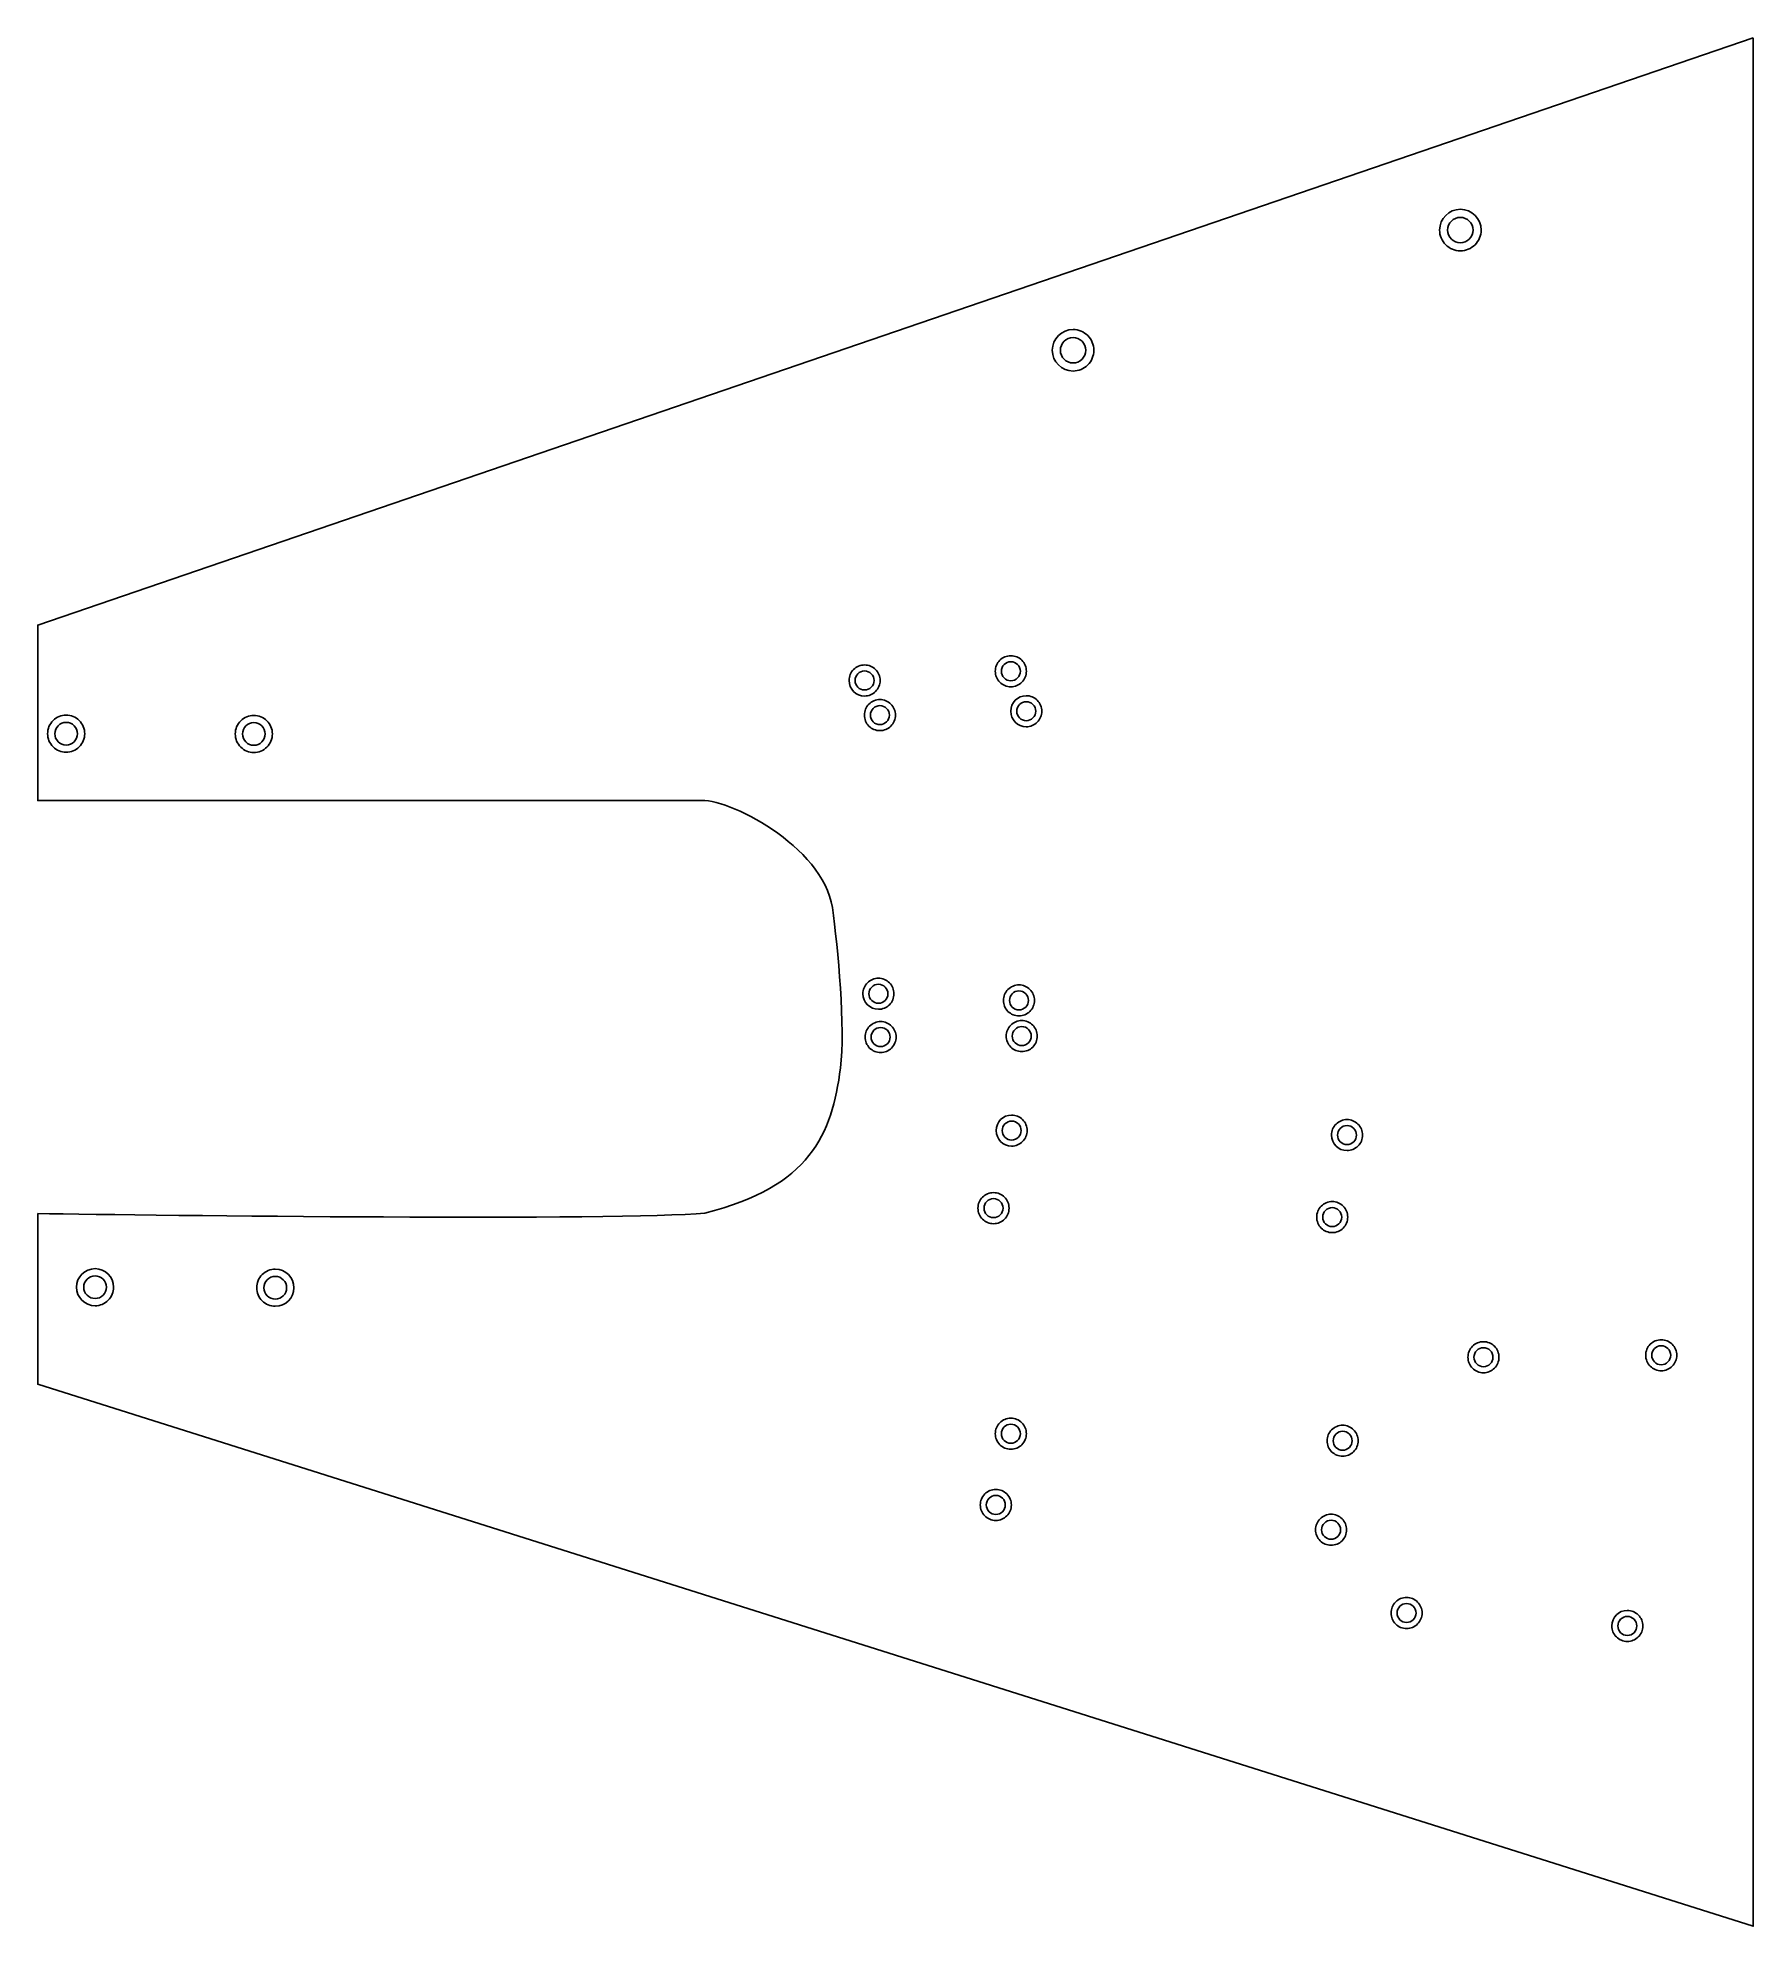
# Model space of a CAD drawing. Extents: x -319 to 319, y -351 to 351.
import ezdxf

# ---------------------------------------------------------------- set-up
doc = ezdxf.new("R2010")
doc.units = 0
doc.layers.add('Camada_1', color=7, linetype='CONTINUOUS')

msp = doc.modelspace()

# ---------------------------------------------------------------- linework, layer by layer
at = {"layer": 'Camada_1', "color": 7}
for points in [[(319.117129, 351.2129), (-319.117349, 132.742382), (-319.117349, 67.474577), (-73.076141, 67.474577)], [(-319.117349, -86.160092), (-319.117349, -149.640094), (319.117129, -351.21313), (319.117129, 351.2129)]]:
    msp.add_lwpolyline(points, dxfattribs=at)
for points in [[(214.872685, 279.693689)], [(217.877755, 279.693689)], [(70.792158, 234.968857)], [(73.797231, 234.968857)], [(46.443462, 115.582663)], [(48.690931, 115.582663)], [(-7.973321, 112.153944)], [(-5.725858, 112.153944)], [(-2.266013, 99.265815)], [(-0.018543, 99.265815)], [(52.185085, 100.715956)], [(54.432549, 100.715956)], [(-304.336828, 92.359847)], [(-301.650747, 92.359847)], [(-234.514548, 92.257313)], [(-231.828467, 92.257313)], [(-2.821743, -4.376289)], [(-0.574273, -4.376289)], [(49.46806, -6.836984)], [(51.715529, -6.836984)], [(-2.001512, -20.473344)], [(0.245957, -20.473344)], [(50.493352, -20.114493)], [(52.740821, -20.114493)], [(46.743297, -55.265728)], [(48.990766, -55.265728)], [(171.51401, -56.933206)], [(173.761479, -56.933206)], [(40.000895, -84.120319)], [(42.248364, -84.120319)], [(166.004084, -87.455279)], [(168.251553, -87.455279)], [(-293.571278, -113.518435)], [(-290.885202, -113.518435)], [(-226.517308, -113.723486)], [(-223.831232, -113.723486)], [(222.280726, -139.560806)], [(224.528193, -139.560806)], [(288.411943, -138.843092)], [(290.659411, -138.843092)], [(46.443462, -168.012611)], [(48.690931, -168.012611)], [(169.888409, -170.627097)], [(172.135872, -170.627097)], [(40.855616, -194.51636)], [(43.103085, -194.51636)], [(165.582172, -203.743967)], [(167.829641, -203.743967)], [(193.675126, -234.707736)], [(195.922594, -234.707736)], [(275.800876, -239.526607)], [(278.048344, -239.526607)]]:
    msp.add_lwpolyline(points, close=True, dxfattribs=at)
for points in [[(202.423644, 279.693689), (202.423645, 283.961223), (205.883165, 287.420743), (210.150699, 287.420743)], [(205.428714, 279.693689), (205.428716, 282.301568), (207.54282, 284.415671), (210.150699, 284.415671)], [(210.150699, 287.420743), (214.418234, 287.420743), (217.877754, 283.961223), (217.877755, 279.693689)], [(210.150699, 284.415671), (212.758579, 284.415671), (214.872683, 282.301568), (214.872685, 279.693689)], [(204.686844, 274.229832), (203.23774, 275.678937), (202.423643, 277.644345), (202.423644, 279.693689)], [(210.150699, 271.966629), (208.101356, 271.966629), (206.135948, 272.780727), (204.686844, 274.229832)], [(206.81175, 276.354739), (205.926206, 277.240284), (205.428713, 278.44134), (205.428714, 279.693689)], [(210.150699, 274.971701), (208.89835, 274.971701), (207.697295, 275.469195), (206.81175, 276.354739)], [(213.489648, 276.354739), (212.604104, 275.469195), (211.403048, 274.971701), (210.150699, 274.971701)], [(215.614554, 274.229832), (214.16545, 272.780727), (212.200043, 271.966628), (210.150699, 271.966629)], [(214.872685, 279.693689), (214.872686, 278.44134), (214.375192, 277.240284), (213.489648, 276.354739)], [(217.877755, 279.693689), (217.877756, 277.644345), (217.063658, 275.678937), (215.614554, 274.229832)], [(58.343116, 234.968857), (58.343117, 239.236391), (61.802636, 242.695911), (66.070171, 242.695912)], [(61.348189, 234.968857), (61.348187, 237.576737), (63.462291, 239.690843), (66.070171, 239.690845)], [(66.070171, 242.695912), (68.119514, 242.695913), (70.084922, 241.881816), (71.534027, 240.432712)], [(66.070171, 239.690845), (67.32252, 239.690846), (68.523576, 239.193352), (69.409121, 238.307807)], [(71.534027, 240.432712), (72.983132, 238.983608), (73.797231, 237.0182), (73.797231, 234.968857)], [(66.070171, 227.241803), (61.802636, 227.241803), (58.343117, 230.701323), (58.343116, 234.968857)], [(66.070171, 230.246869), (63.462291, 230.246872), (61.348187, 232.360977), (61.348189, 234.968857)], [(69.409121, 238.307807), (70.294665, 237.422263), (70.792159, 236.221206), (70.792158, 234.968857)], [(70.792158, 234.968857), (70.792159, 233.716508), (70.294665, 232.515452), (69.409121, 231.629907)], [(73.797231, 234.968857), (73.797231, 232.919514), (72.983132, 230.954107), (71.534027, 229.505003)], [(69.409121, 231.629907), (68.523576, 230.744362), (67.32252, 230.246869), (66.070171, 230.246869)], [(71.534027, 229.505003), (70.084922, 228.055899), (68.119514, 227.241802), (66.070171, 227.241803)], [(37.132923, 115.582663), (37.132923, 117.115351), (37.741781, 118.585263), (38.825554, 119.669036)], [(38.825554, 119.669036), (39.909328, 120.75281), (41.37924, 121.361667), (42.911927, 121.361667)], [(42.911927, 121.361667), (44.444614, 121.361667), (45.914527, 120.75281), (46.9983, 119.669036)], [(46.9983, 119.669036), (48.082073, 118.585263), (48.690931, 117.115351), (48.690931, 115.582663)], [(-17.283866, 112.153944), (-17.283866, 113.686631), (-16.675008, 115.156543), (-15.591234, 116.240317)], [(-15.591234, 116.240317), (-14.507461, 117.32409), (-13.037549, 117.932948), (-11.504862, 117.932948)], [(-15.036396, 112.153944), (-15.036396, 114.104357), (-13.455274, 115.685478), (-11.504862, 115.685479)], [(-11.504862, 117.932948), (-9.972175, 117.932948), (-8.502262, 117.32409), (-7.418489, 116.240317)], [(-11.504862, 115.685479), (-10.56824, 115.68548), (-9.669979, 115.313409), (-9.007686, 114.651118)], [(-9.007686, 114.651118), (-8.345394, 113.988827), (-7.973321, 113.090566), (-7.973321, 112.153944)], [(-7.418489, 116.240317), (-6.334715, 115.156543), (-5.725858, 113.686631), (-5.725858, 112.153944)], [(38.825554, 111.496291), (37.741781, 112.580064), (37.132923, 114.049976), (37.132923, 115.582663)], [(39.380393, 115.582663), (39.380391, 116.519286), (39.752462, 117.417547), (40.414753, 118.079839)], [(42.911927, 112.051129), (40.961515, 112.051129), (39.380393, 113.632251), (39.380393, 115.582663)], [(40.414753, 118.079839), (41.077045, 118.742131), (41.975305, 119.114204), (42.911927, 119.114204)], [(42.911927, 119.114204), (43.848549, 119.114204), (44.74681, 118.742131), (45.409101, 118.079839)], [(46.443462, 115.582663), (46.443461, 113.632251), (44.86234, 112.051129), (42.911927, 112.051129)], [(45.409101, 118.079839), (46.071392, 117.417547), (46.443463, 116.519286), (46.443462, 115.582663)], [(48.690931, 115.582663), (48.690931, 114.049976), (48.082073, 112.580064), (46.9983, 111.496291)], [(-11.504862, 106.37494), (-14.696517, 106.37494), (-17.283866, 108.962288), (-17.283866, 112.153944)], [(-11.504862, 108.622409), (-13.455274, 108.62241), (-15.036396, 110.203532), (-15.036396, 112.153944)], [(-9.007686, 109.65677), (-9.669979, 108.994479), (-10.56824, 108.622408), (-11.504862, 108.622409)], [(-7.418489, 108.067571), (-8.502262, 106.983798), (-9.972175, 106.37494), (-11.504862, 106.37494)], [(-7.973321, 112.153944), (-7.973321, 111.217322), (-8.345394, 110.319062), (-9.007686, 109.65677)], [(-5.725858, 112.153944), (-5.725858, 110.621257), (-6.334715, 109.151345), (-7.418489, 108.067571)], [(42.911927, 109.80366), (41.37924, 109.80366), (39.909328, 110.412517), (38.825554, 111.496291)], [(42.874541, 100.715956), (42.874541, 103.907612), (45.461889, 106.49496), (48.653545, 106.49496)], [(46.9983, 111.496291), (45.914527, 110.412517), (44.444614, 109.80366), (42.911927, 109.80366)], [(48.653545, 106.49496), (50.186232, 106.49496), (51.656144, 105.886102), (52.739917, 104.802329)], [(-313.441434, 97.243709), (-312.146153, 98.53899), (-310.389375, 99.266671), (-308.557571, 99.266671)], [(-308.557571, 99.266671), (-306.725767, 99.266671), (-304.96899, 98.53899), (-303.673709, 97.243709)], [(-243.619154, 97.141175), (-242.323873, 98.436456), (-240.567095, 99.164137), (-238.735291, 99.164137)], [(-238.735291, 99.164137), (-236.903487, 99.164137), (-235.146709, 98.436456), (-233.851429, 97.141175)], [(-11.576551, 99.265815), (-11.576551, 100.798502), (-10.967693, 102.268414), (-9.88392, 103.352188)], [(-9.88392, 95.179442), (-10.967693, 96.263216), (-11.576551, 97.733128), (-11.576551, 99.265815)], [(-9.88392, 103.352188), (-8.800147, 104.435961), (-7.330234, 105.044819), (-5.797547, 105.044819)], [(-9.329088, 99.265815), (-9.329089, 100.202438), (-8.957017, 101.1007), (-8.294725, 101.762993)], [(-8.294723, 96.768641), (-8.957015, 97.430933), (-9.329087, 98.329193), (-9.329088, 99.265815)], [(-8.294725, 101.762993), (-7.632432, 102.425285), (-6.73417, 102.797357), (-5.797547, 102.797356)], [(-5.797547, 105.044819), (-4.26486, 105.044819), (-2.794948, 104.435961), (-1.711174, 103.352188)], [(-5.797547, 102.797356), (-4.860925, 102.797355), (-3.962665, 102.425283), (-3.300373, 101.762991)], [(-2.266013, 99.265815), (-2.266013, 97.315403), (-3.847135, 95.734281), (-5.797547, 95.73428)], [(-3.300373, 101.762991), (-2.638082, 101.100698), (-2.266011, 100.202437), (-2.266013, 99.265815)], [(-1.711174, 103.352188), (-0.627401, 102.268414), (-0.018543, 100.798502), (-0.018543, 99.265815)], [(-0.018543, 99.265815), (-0.018543, 97.733128), (-0.627401, 96.263216), (-1.711174, 95.179442)], [(48.653545, 94.936952), (45.461889, 94.936952), (42.874541, 97.5243), (42.874541, 100.715956)], [(45.12201, 100.715956), (45.122009, 101.652578), (45.49408, 102.550839), (46.156371, 103.213131)], [(48.653545, 97.184421), (46.703132, 97.184422), (45.122011, 98.765543), (45.12201, 100.715956)], [(46.156371, 103.213131), (46.818662, 103.875424), (47.716923, 104.247496), (48.653545, 104.247496)], [(48.653545, 104.247496), (49.590168, 104.247498), (50.48843, 103.875426), (51.150722, 103.213134)], [(52.185085, 100.715956), (52.185085, 99.779334), (51.813013, 98.881073), (51.15072, 98.218782)], [(51.150722, 103.213134), (51.813015, 102.550841), (52.185086, 101.652579), (52.185085, 100.715956)], [(52.739917, 104.802329), (53.823691, 103.718555), (54.432549, 102.248643), (54.432549, 100.715956)], [(54.432549, 100.715956), (54.432549, 99.183269), (53.823691, 97.713357), (52.739917, 96.629583)], [(-315.464395, 92.359847), (-315.464396, 94.191651), (-314.736714, 95.948428), (-313.441434, 97.243709)], [(-313.441434, 87.475984), (-314.736714, 88.771265), (-315.464396, 90.528043), (-315.464395, 92.359847)], [(-312.778314, 92.359847), (-312.778314, 94.690899), (-310.888623, 96.580589), (-308.557571, 96.58059)], [(-311.542087, 89.37533), (-312.33363, 90.166873), (-312.778314, 91.240436), (-312.778314, 92.359847)], [(-308.557571, 96.58059), (-306.226519, 96.580589), (-304.336829, 94.690899), (-304.336828, 92.359847)], [(-304.336828, 92.359847), (-304.336828, 91.240436), (-304.781512, 90.166873), (-305.573055, 89.37533)], [(-303.673709, 97.243709), (-302.378428, 95.948428), (-301.650747, 94.191651), (-301.650747, 92.359847)], [(-301.650747, 92.359847), (-301.650747, 90.528043), (-302.378428, 88.771265), (-303.673709, 87.475984)], [(-245.642115, 92.257313), (-245.642116, 94.089117), (-244.914434, 95.845895), (-243.619154, 97.141175)], [(-243.619153, 87.373451), (-244.914434, 88.668732), (-245.642115, 90.425509), (-245.642115, 92.257313)], [(-242.956034, 92.257313), (-242.956034, 94.588365), (-241.066343, 96.478055), (-238.735291, 96.478056)], [(-238.735291, 88.036569), (-241.066343, 88.036569), (-242.956034, 89.926261), (-242.956034, 92.257313)], [(-238.735291, 96.478056), (-236.404239, 96.478055), (-234.514549, 94.588365), (-234.514548, 92.257313)], [(-234.514548, 92.257313), (-234.514548, 89.926261), (-236.404239, 88.036569), (-238.735291, 88.036569)], [(-233.851429, 97.141175), (-232.556148, 95.845895), (-231.828467, 94.089117), (-231.828467, 92.257313)], [(-231.828467, 92.257313), (-231.828467, 90.425509), (-232.556148, 88.668732), (-233.851429, 87.373451)], [(-5.797547, 93.486811), (-7.330234, 93.486811), (-8.800147, 94.095669), (-9.88392, 95.179442)], [(-5.797547, 95.73428), (-6.734169, 95.734279), (-7.63243, 96.10635), (-8.294723, 96.768641)], [(-1.711174, 95.179442), (-2.794948, 94.095669), (-4.26486, 93.486811), (-5.797547, 93.486811)], [(51.15072, 98.218782), (50.488428, 97.556491), (49.590167, 97.18442), (48.653545, 97.184421)], [(52.739917, 96.629583), (51.656144, 95.54581), (50.186232, 94.936952), (48.653545, 94.936952)], [(-308.557571, 85.453023), (-310.389375, 85.453022), (-312.146153, 86.180704), (-313.441434, 87.475984)], [(-308.557571, 88.139102), (-309.676982, 88.139102), (-310.750545, 88.583787), (-311.542087, 89.37533)], [(-305.573055, 89.37533), (-306.364598, 88.583787), (-307.43816, 88.139102), (-308.557571, 88.139102)], [(-303.673709, 87.475984), (-304.96899, 86.180704), (-306.725767, 85.453022), (-308.557571, 85.453023)], [(-238.735291, 85.350489), (-240.567095, 85.350489), (-242.323873, 86.07817), (-243.619153, 87.373451)], [(-233.851429, 87.373451), (-235.14671, 86.07817), (-236.903488, 85.350489), (-238.735291, 85.350489)], [(-73.076141, 67.474577), (-62.970002, 68.905386), (-26.966846, 50.582358), (-23.4869, 27.745201)], [(-23.4869, 27.745201), (-21.371969, 12.71257), (-18.665267, -17.3903), (-20.452302, -31.963821)], [(-10.43965, -0.289917), (-9.355877, 0.793857), (-7.885964, 1.402714), (-6.353277, 1.402714)], [(-6.353277, 1.402714), (-4.82059, 1.402714), (-3.350678, 0.793857), (-2.266904, -0.289917)], [(-12.132281, -4.376289), (-12.132281, -2.843602), (-11.523423, -1.37369), (-10.43965, -0.289917)], [(-6.353277, -10.155293), (-9.544933, -10.155293), (-12.132281, -7.567945), (-12.132281, -4.376289)], [(-9.884818, -4.376289), (-9.884818, -3.439667), (-9.512746, -2.541406), (-8.850453, -1.879115)], [(-8.850453, -6.873464), (-9.512746, -6.211172), (-9.884818, -5.312912), (-9.884818, -4.376289)], [(-8.850453, -1.879115), (-8.188161, -1.216823), (-7.2899, -0.844752), (-6.353277, -0.844754)], [(-6.353277, -7.907825), (-7.2899, -7.907826), (-8.188161, -7.535756), (-8.850453, -6.873464)], [(-6.353277, -0.844754), (-4.402864, -0.844754), (-2.821743, -2.425877), (-2.821743, -4.376289)], [(-2.821743, -4.376289), (-2.821743, -6.326702), (-4.402864, -7.907825), (-6.353277, -7.907825)], [(-2.266904, -0.289917), (-1.183131, -1.37369), (-0.574273, -2.843602), (-0.574273, -4.376289)], [(-0.574273, -4.376289), (-0.574273, -5.908977), (-1.183131, -7.378889), (-2.266904, -8.462662)], [(40.157521, -6.836984), (40.157521, -5.304297), (40.766379, -3.834384), (41.850152, -2.750611)], [(41.850152, -10.923356), (40.766379, -9.839583), (40.157521, -8.369671), (40.157521, -6.836984)], [(41.850152, -2.750611), (42.933926, -1.666837), (44.403838, -1.05798), (45.936525, -1.05798)], [(42.40499, -6.836984), (42.40499, -4.886571), (43.986112, -3.305448), (45.936525, -3.305448)], [(45.936525, -10.368519), (43.986112, -10.368519), (42.40499, -8.787397), (42.40499, -6.836984)], [(45.936525, -1.05798), (47.469212, -1.05798), (48.939124, -1.666837), (50.022898, -2.750611)], [(45.936525, -3.305448), (47.886938, -3.305448), (49.46806, -4.886571), (49.46806, -6.836984)], [(49.46806, -6.836984), (49.46806, -8.787397), (47.886938, -10.368519), (45.936525, -10.368519)], [(50.022898, -2.750611), (51.106671, -3.834384), (51.715529, -5.304297), (51.715529, -6.836984)], [(51.715529, -6.836984), (51.715529, -8.369671), (51.106671, -9.839583), (50.022898, -10.923356)], [(-2.266904, -8.462662), (-3.350678, -9.546436), (-4.82059, -10.155293), (-6.353277, -10.155293)], [(45.936525, -12.615987), (44.403838, -12.615987), (42.933926, -12.00713), (41.850152, -10.923356)], [(50.022898, -10.923356), (48.939124, -12.00713), (47.469212, -12.615987), (45.936525, -12.615987)], [(-11.312051, -20.473344), (-11.312051, -18.940657), (-10.703193, -17.470745), (-9.61942, -16.386971)], [(-9.61942, -24.559717), (-10.703193, -23.475944), (-11.312051, -22.006031), (-11.312051, -20.473344)], [(-9.61942, -16.386971), (-8.535646, -15.303198), (-7.065734, -14.69434), (-5.533047, -14.69434)], [(-9.064582, -20.473344), (-9.064582, -18.522931), (-7.48346, -16.941809), (-5.533047, -16.941808)], [(-5.533047, -24.00488), (-7.48346, -24.004879), (-9.064582, -22.423757), (-9.064582, -20.473344)], [(-5.533047, -14.69434), (-4.00036, -14.69434), (-2.530448, -15.303198), (-1.446674, -16.386971)], [(-5.533047, -16.941808), (-3.582634, -16.941809), (-2.001512, -18.522931), (-2.001512, -20.473344)], [(-2.001512, -20.473344), (-2.001512, -22.423757), (-3.582634, -24.004879), (-5.533047, -24.00488)], [(-1.446674, -16.386971), (-0.362901, -17.470745), (0.245957, -18.940657), (0.245957, -20.473344)], [(0.245957, -20.473344), (0.245957, -22.006031), (-0.3629, -23.475944), (-1.446674, -24.559717)], [(41.182813, -20.114493), (41.182813, -18.581806), (41.791671, -17.111894), (42.875444, -16.02812)], [(42.875444, -24.200866), (41.791671, -23.117093), (41.182813, -21.64718), (41.182813, -20.114493)], [(42.875444, -16.02812), (43.959218, -14.944347), (45.42913, -14.335489), (46.961817, -14.335489)], [(43.430277, -20.114493), (43.430277, -19.177871), (43.802349, -18.27961), (44.464641, -17.617318)], [(44.464641, -22.611667), (43.802349, -21.949376), (43.430277, -21.051115), (43.430277, -20.114493)], [(44.464641, -17.617318), (45.126934, -16.955027), (46.025195, -16.582956), (46.961817, -16.582957)], [(46.961817, -14.335489), (48.494504, -14.335489), (49.964417, -14.944347), (51.04819, -16.02812)], [(46.961817, -16.582957), (48.91223, -16.582958), (50.493352, -18.16408), (50.493352, -20.114493)], [(50.493352, -20.114493), (50.493352, -22.064906), (48.91223, -23.646028), (46.961817, -23.646029)], [(51.04819, -16.02812), (52.131964, -17.111894), (52.740821, -18.581806), (52.740821, -20.114493)], [(52.740821, -20.114493), (52.740821, -21.64718), (52.131964, -23.117093), (51.04819, -24.200866)], [(-5.533047, -26.252348), (-7.065734, -26.252348), (-8.535647, -25.643491), (-9.61942, -24.559717)], [(-1.446674, -24.559717), (-2.530447, -25.643491), (-4.00036, -26.252348), (-5.533047, -26.252348)], [(46.961817, -25.893497), (45.42913, -25.893497), (43.959218, -25.28464), (42.875444, -24.200866)], [(46.961817, -23.646029), (46.025195, -23.64603), (45.126934, -23.273959), (44.464641, -22.611667)], [(51.04819, -24.200866), (49.964417, -25.28464), (48.494504, -25.893497), (46.961817, -25.893497)], [(-20.452302, -31.963821), (-23.777264, -56.892752), (-31.609812, -76.042782), (-70.911518, -85.932302)], [(37.432758, -55.265728), (37.432758, -52.074073), (40.020106, -49.486724), (43.211762, -49.486724)], [(43.211762, -61.044732), (40.020106, -61.044732), (37.432758, -58.457384), (37.432758, -55.265728)], [(39.680222, -55.265728), (39.680222, -54.329106), (40.052294, -53.430846), (40.714587, -52.768554)], [(40.714587, -57.762902), (40.052294, -57.100611), (39.680222, -56.20235), (39.680222, -55.265728)], [(40.714587, -52.768554), (41.376879, -52.106263), (42.27514, -51.734192), (43.211762, -51.734194)], [(43.211762, -49.486724), (44.744449, -49.486724), (46.214361, -50.095582), (47.298135, -51.179355)], [(43.211762, -51.734194), (45.162174, -51.734194), (46.743296, -53.315316), (46.743297, -55.265728)], [(46.743297, -55.265728), (46.743296, -57.216141), (45.162174, -58.797262), (43.211762, -58.797263)], [(47.298135, -51.179355), (48.381908, -52.263129), (48.990766, -53.733041), (48.990766, -55.265728)], [(48.990766, -55.265728), (48.990766, -56.798415), (48.381908, -58.268328), (47.298135, -59.352101)], [(162.203471, -56.933206), (162.203471, -55.400519), (162.812329, -53.930606), (163.896102, -52.846833)], [(163.896102, -52.846833), (164.979876, -51.763059), (166.449788, -51.154202), (167.982475, -51.154202)], [(164.45094, -56.933206), (164.450941, -54.982793), (166.032063, -53.401672), (167.982475, -53.401671)], [(167.982475, -51.154202), (169.515162, -51.154202), (170.985074, -51.763059), (172.068848, -52.846833)], [(167.982475, -53.401671), (169.932887, -53.401672), (171.514009, -54.982793), (171.51401, -56.933206)], [(172.068848, -52.846833), (173.152621, -53.930606), (173.761479, -55.400519), (173.761479, -56.933206)], [(43.211762, -58.797263), (42.27514, -58.797264), (41.376879, -58.425193), (40.714587, -57.762902)], [(47.298135, -59.352101), (46.214361, -60.435875), (44.744449, -61.044732), (43.211762, -61.044732)], [(167.982475, -62.712209), (164.790819, -62.712209), (162.203471, -60.124861), (162.203471, -56.933206)], [(167.982475, -60.46474), (166.032063, -60.46474), (164.450941, -58.883618), (164.45094, -56.933206)], [(171.51401, -56.933206), (171.514009, -58.883618), (169.932887, -60.46474), (167.982475, -60.46474)], [(172.068848, -61.019578), (170.985074, -62.103352), (169.515162, -62.712209), (167.982475, -62.712209)], [(173.761479, -56.933206), (173.761479, -58.465893), (173.152621, -59.935805), (172.068848, -61.019578)], [(30.690357, -84.120319), (30.690357, -82.587632), (31.299214, -81.11772), (32.382988, -80.033946)], [(32.382988, -88.206692), (31.299214, -87.122918), (30.690357, -85.653006), (30.690357, -84.120319)], [(32.382988, -80.033946), (33.466761, -78.950173), (34.936673, -78.341315), (36.46936, -78.341315)], [(32.93782, -84.120319), (32.93782, -83.183697), (33.309892, -82.285436), (33.972185, -81.623145)], [(33.972185, -86.617493), (33.309892, -85.955201), (32.93782, -85.056941), (32.93782, -84.120319)], [(33.972185, -81.623145), (34.634477, -80.960854), (35.532738, -80.588783), (36.46936, -80.588784)], [(36.46936, -78.341315), (38.002047, -78.341315), (39.47196, -78.950173), (40.555733, -80.033946)], [(36.46936, -80.588784), (38.419773, -80.588785), (40.000894, -82.169906), (40.000895, -84.120319)], [(40.000895, -84.120319), (40.000894, -86.070731), (38.419773, -87.651853), (36.46936, -87.651854)], [(40.555733, -80.033946), (41.639507, -81.11772), (42.248364, -82.587632), (42.248364, -84.120319)], [(42.248364, -84.120319), (42.248364, -85.653006), (41.639507, -87.122918), (40.555733, -88.206692)], [(156.693546, -87.455279), (156.693546, -85.922592), (157.302403, -84.45268), (158.386177, -83.368907)], [(158.386177, -83.368907), (159.46995, -82.285133), (160.939862, -81.676276), (162.472549, -81.676276)], [(159.975376, -84.958104), (160.637667, -84.295811), (161.535927, -83.923739), (162.472549, -83.923739)], [(162.472549, -81.676276), (164.005236, -81.676276), (165.475149, -82.285133), (166.558922, -83.368907)], [(162.472549, -83.923739), (163.409172, -83.923739), (164.307432, -84.295811), (164.969723, -84.958104)], [(166.558922, -83.368907), (167.642696, -84.45268), (168.251553, -85.922592), (168.251553, -87.455279)], [(-70.911518, -85.932302), (-101.773117, -88.957293), (-276.338768, -86.748122), (-319.117349, -86.160092)], [(36.46936, -89.899323), (34.936673, -89.899323), (33.466761, -89.290465), (32.382988, -88.206692)], [(36.46936, -87.651854), (35.532738, -87.651855), (34.634477, -87.279784), (33.972185, -86.617493)], [(40.555733, -88.206692), (39.47196, -89.290465), (38.002047, -89.899323), (36.46936, -89.899323)], [(158.386177, -91.541652), (157.302403, -90.457879), (156.693546, -88.987967), (156.693546, -87.455279)], [(158.941015, -87.455279), (158.941013, -86.518657), (159.313084, -85.620396), (159.975376, -84.958104)], [(162.472549, -90.986814), (160.522137, -90.986813), (158.941015, -89.405692), (158.941015, -87.455279)], [(166.004084, -87.455279), (166.004083, -89.405692), (164.422962, -90.986813), (162.472549, -90.986814)], [(164.969723, -84.958104), (165.632014, -85.620396), (166.004085, -86.518657), (166.004084, -87.455279)], [(168.251553, -87.455279), (168.251553, -88.987967), (167.642696, -90.457879), (166.558922, -91.541652)], [(162.472549, -93.234283), (160.939862, -93.234283), (159.46995, -92.625426), (158.386177, -91.541652)], [(166.558922, -91.541652), (165.475149, -92.625426), (164.005236, -93.234283), (162.472549, -93.234283)], [(-304.698845, -113.518435), (-304.698842, -109.703906), (-301.606556, -106.61162), (-297.792027, -106.611617)], [(-302.012769, -113.518435), (-302.012769, -111.187384), (-300.123078, -109.297693), (-297.792027, -109.297693)], [(-297.792027, -106.611617), (-293.977495, -106.611617), (-290.885205, -109.703904), (-290.885202, -113.518435)], [(-297.792027, -109.297693), (-296.672615, -109.297691), (-295.599051, -109.742375), (-294.807507, -110.533918)], [(-294.807507, -110.533918), (-294.015963, -111.325461), (-293.571278, -112.399024), (-293.571278, -113.518435)], [(-237.644875, -113.723486), (-237.644875, -111.891682), (-236.917194, -110.134904), (-235.621913, -108.839623)], [(-235.621913, -108.839623), (-234.326632, -107.544342), (-232.569854, -106.816661), (-230.738051, -106.816662)], [(-234.958794, -113.723486), (-234.958793, -111.392434), (-233.069102, -109.502743), (-230.738051, -109.502743)], [(-230.738051, -106.816662), (-226.923519, -106.816664), (-223.831232, -109.908954), (-223.831232, -113.723486)], [(-230.738051, -109.502743), (-228.406999, -109.502743), (-226.517308, -111.392434), (-226.517308, -113.723486)], [(-297.792027, -120.425259), (-301.606558, -120.425257), (-304.698845, -117.332967), (-304.698845, -113.518435)], [(-300.776544, -116.502955), (-301.568087, -115.711411), (-302.012771, -114.637847), (-302.012769, -113.518435)], [(-297.792027, -117.739184), (-298.911438, -117.739184), (-299.985001, -117.294499), (-300.776544, -116.502955)], [(-294.807505, -116.502957), (-295.599049, -117.294501), (-296.672614, -117.739185), (-297.792027, -117.739184)], [(-292.908164, -118.402298), (-294.203445, -119.697579), (-295.960223, -120.42526), (-297.792027, -120.425259)], [(-293.571278, -113.518435), (-293.571277, -114.637848), (-294.015961, -115.711413), (-294.807505, -116.502957)], [(-290.885202, -113.518435), (-290.885202, -115.350239), (-291.612883, -117.107017), (-292.908164, -118.402298)], [(-235.621913, -118.607348), (-236.917194, -117.312067), (-237.644875, -115.555289), (-237.644875, -113.723486)], [(-230.738051, -120.63031), (-232.569854, -120.63031), (-234.326632, -119.902629), (-235.621913, -118.607348)], [(-230.738051, -117.944228), (-233.069102, -117.944228), (-234.958793, -116.054537), (-234.958794, -113.723486)], [(-223.831232, -113.723486), (-223.831232, -117.538017), (-226.923519, -120.630307), (-230.738051, -120.63031)], [(-226.517308, -113.723486), (-226.517308, -116.054537), (-228.406999, -117.944228), (-230.738051, -117.944228)], [(280.794034, -134.756719), (281.877807, -133.672945), (283.34772, -133.064088), (284.880407, -133.064088)], [(284.880407, -133.064088), (286.413094, -133.064088), (287.883006, -133.672945), (288.966779, -134.756719)], [(212.970185, -139.560806), (212.970185, -138.028118), (213.579043, -136.558206), (214.662816, -135.474433)], [(214.662816, -143.647178), (213.579043, -142.563405), (212.970185, -141.093493), (212.970185, -139.560806)], [(214.662816, -135.474433), (215.74659, -134.390659), (217.216502, -133.781802), (218.749189, -133.781802)], [(215.217653, -139.560806), (215.217652, -138.624183), (215.589723, -137.725922), (216.252015, -137.06363)], [(218.749189, -143.09234), (216.798776, -143.09234), (215.217654, -141.511218), (215.217653, -139.560806)], [(216.252015, -137.06363), (216.914306, -136.401337), (217.812567, -136.029265), (218.749189, -136.029265)], [(218.749189, -133.781802), (220.281876, -133.781802), (221.751788, -134.390659), (222.835562, -135.474433)], [(218.749189, -136.029265), (219.685812, -136.029265), (220.584072, -136.401337), (221.246364, -137.063629)], [(222.280726, -139.560806), (222.280725, -141.511219), (220.699602, -143.09234), (218.749189, -143.09234)], [(221.246364, -137.063629), (221.908656, -137.725922), (222.280727, -138.624183), (222.280726, -139.560806)], [(222.835562, -135.474433), (223.919335, -136.558206), (224.528193, -138.028118), (224.528193, -139.560806)], [(224.528193, -139.560806), (224.528193, -141.093493), (223.919335, -142.563405), (222.835562, -143.647178)], [(279.101403, -138.843092), (279.101403, -137.310405), (279.71026, -135.840492), (280.794034, -134.756719)], [(280.794034, -142.929464), (279.71026, -141.845691), (279.101403, -140.375779), (279.101403, -138.843092)], [(281.348871, -138.843092), (281.348872, -136.892679), (282.929994, -135.311557), (284.880407, -135.311557)], [(284.880407, -142.374626), (282.929994, -142.374626), (281.348872, -140.793505), (281.348871, -138.843092)], [(284.880407, -135.311557), (286.83082, -135.311557), (288.411942, -136.892679), (288.411943, -138.843092)], [(288.411943, -138.843092), (288.411942, -140.793505), (286.83082, -142.374626), (284.880407, -142.374626)], [(288.966779, -134.756719), (290.050553, -135.840492), (290.659411, -137.310405), (290.659411, -138.843092)], [(290.659411, -138.843092), (290.659411, -140.375779), (290.050553, -141.845691), (288.966779, -142.929464)], [(218.749189, -145.339809), (217.216502, -145.339809), (215.74659, -144.730952), (214.662816, -143.647178)], [(222.835562, -143.647178), (221.751788, -144.730952), (220.281876, -145.339809), (218.749189, -145.339809)], [(284.880407, -144.622095), (283.34772, -144.622095), (281.877807, -144.013238), (280.794034, -142.929464)], [(288.966779, -142.929464), (287.883006, -144.013238), (286.413094, -144.622095), (284.880407, -144.622095)], [(37.132923, -168.012611), (37.132923, -166.479924), (37.741781, -165.010012), (38.825554, -163.926238)], [(38.825554, -172.098984), (37.741781, -171.015211), (37.132923, -169.545298), (37.132923, -168.012611)], [(38.825554, -163.926238), (39.909328, -162.842465), (41.37924, -162.233607), (42.911927, -162.233607)], [(39.380393, -168.012611), (39.380393, -166.062199), (40.961515, -164.481077), (42.911927, -164.481077)], [(42.911927, -171.544146), (40.961515, -171.544145), (39.380393, -169.963024), (39.380393, -168.012611)], [(42.911927, -162.233607), (44.444614, -162.233607), (45.914527, -162.842465), (46.9983, -163.926238)], [(42.911927, -164.481077), (44.86234, -164.481077), (46.443461, -166.062199), (46.443462, -168.012611)], [(46.443462, -168.012611), (46.443461, -169.963024), (44.86234, -171.544145), (42.911927, -171.544146)], [(46.9983, -163.926238), (48.082073, -165.010012), (48.690931, -166.479924), (48.690931, -168.012611)], [(48.690931, -168.012611), (48.690931, -169.545298), (48.082073, -171.015211), (46.9983, -172.098984)], [(160.577864, -170.627097), (160.577864, -169.09441), (161.186722, -167.624498), (162.270495, -166.540724)], [(162.270495, -166.540724), (163.354269, -165.456951), (164.824181, -164.848093), (166.356868, -164.848093)], [(162.825334, -170.627097), (162.825332, -169.690475), (163.197403, -168.792214), (163.859694, -168.129921)], [(163.859694, -168.129921), (164.521986, -167.467629), (165.420246, -167.095557), (166.356868, -167.095556)], [(166.356868, -164.848093), (167.889555, -164.848093), (169.359468, -165.456951), (170.443241, -166.540724)], [(166.356868, -167.095556), (167.293491, -167.095555), (168.191753, -167.467627), (168.854046, -168.129919)], [(168.854046, -168.129919), (169.516338, -168.792212), (169.88841, -169.690474), (169.888409, -170.627097)], [(170.443241, -166.540724), (171.527014, -167.624498), (172.135872, -169.09441), (172.135872, -170.627097)], [(42.911927, -173.791615), (41.37924, -173.791615), (39.909328, -173.182757), (38.825554, -172.098984)], [(46.9983, -172.098984), (45.914527, -173.182757), (44.444614, -173.791615), (42.911927, -173.791615)], [(162.270495, -174.71347), (161.186722, -173.629696), (160.577864, -172.159784), (160.577864, -170.627097)], [(166.356868, -176.406101), (164.824181, -176.406101), (163.354269, -175.797243), (162.270495, -174.71347)], [(166.356868, -174.158632), (164.406456, -174.158631), (162.825334, -172.577509), (162.825334, -170.627097)], [(168.854044, -173.124271), (168.191751, -173.786562), (167.29349, -174.158633), (166.356868, -174.158632)], [(170.443241, -174.71347), (169.359468, -175.797243), (167.889555, -176.406101), (166.356868, -176.406101)], [(169.888409, -170.627097), (169.888408, -171.563719), (169.516336, -172.461979), (168.854044, -173.124271)], [(172.135872, -170.627097), (172.135872, -172.159784), (171.527014, -173.629696), (170.443241, -174.71347)], [(33.237708, -190.429988), (34.321482, -189.346214), (35.791394, -188.737357), (37.324081, -188.737357)], [(37.324081, -188.737357), (38.856768, -188.737357), (40.326681, -189.346214), (41.410454, -190.429988)], [(31.545077, -194.51636), (31.545077, -192.983673), (32.153935, -191.513761), (33.237708, -190.429988)], [(33.237708, -198.602733), (32.153935, -197.51896), (31.545077, -196.049048), (31.545077, -194.51636)], [(33.792541, -194.51636), (33.792541, -193.579738), (34.164613, -192.681478), (34.826906, -192.019187)], [(34.826906, -197.013534), (34.164613, -196.351243), (33.792541, -195.452983), (33.792541, -194.51636)], [(34.826906, -192.019187), (35.489198, -191.356895), (36.387459, -190.984825), (37.324081, -190.984826)], [(37.324081, -190.984826), (39.274494, -190.984827), (40.855615, -192.565948), (40.855616, -194.51636)], [(40.855616, -194.51636), (40.855615, -196.466773), (39.274494, -198.047894), (37.324081, -198.047895)], [(41.410454, -190.429988), (42.494227, -191.513761), (43.103085, -192.983673), (43.103085, -194.51636)], [(43.103085, -194.51636), (43.103085, -196.049048), (42.494227, -197.51896), (41.410454, -198.602733)], [(37.324081, -200.295364), (35.791394, -200.295364), (34.321482, -199.686507), (33.237708, -198.602733)], [(37.324081, -198.047895), (36.387459, -198.047896), (35.489198, -197.675826), (34.826906, -197.013534)], [(41.410454, -198.602733), (40.326681, -199.686507), (38.856768, -200.295364), (37.324081, -200.295364)], [(156.271634, -203.743967), (156.271634, -202.21128), (156.880491, -200.741367), (157.964265, -199.657594)], [(157.964265, -199.657594), (159.048038, -198.573821), (160.51795, -197.964963), (162.050637, -197.964963)], [(158.519103, -203.743967), (158.519102, -202.807345), (158.891172, -201.909084), (159.553464, -201.246791)], [(159.553464, -201.246791), (160.215755, -200.584499), (161.114015, -200.212427), (162.050637, -200.212426)], [(162.050637, -197.964963), (163.583325, -197.964963), (165.053237, -198.573821), (166.13701, -199.657594)], [(162.050637, -200.212426), (162.98726, -200.212427), (163.88552, -200.584499), (164.547811, -201.246791)], [(164.547811, -201.246791), (165.210103, -201.909084), (165.582173, -202.807345), (165.582172, -203.743967)], [(166.13701, -199.657594), (167.220784, -200.741367), (167.829641, -202.21128), (167.829641, -203.743967)], [(157.964265, -207.83034), (156.880491, -206.746566), (156.271634, -205.276654), (156.271634, -203.743967)], [(162.050637, -209.522971), (160.51795, -209.522971), (159.048038, -208.914113), (157.964265, -207.83034)], [(162.050637, -207.275501), (160.100225, -207.275501), (158.519103, -205.694379), (158.519103, -203.743967)], [(165.582172, -203.743967), (165.582171, -205.694379), (164.00105, -207.275501), (162.050637, -207.275501)], [(166.13701, -207.83034), (165.053237, -208.914113), (163.583325, -209.522971), (162.050637, -209.522971)], [(167.829641, -203.743967), (167.829641, -205.276654), (167.220784, -206.746566), (166.13701, -207.83034)], [(184.364586, -234.707736), (184.364586, -233.175049), (184.973444, -231.705137), (186.057217, -230.621363)], [(186.057217, -230.621363), (187.140991, -229.53759), (188.610903, -228.928732), (190.14359, -228.928732)], [(186.612054, -234.707736), (186.612055, -232.757323), (188.193177, -231.176201), (190.14359, -231.176201)], [(190.14359, -228.928732), (191.676277, -228.928732), (193.14619, -229.53759), (194.229963, -230.621363)], [(190.14359, -231.176201), (192.094003, -231.176201), (193.675125, -232.757323), (193.675126, -234.707736)], [(194.229963, -230.621363), (195.313736, -231.705137), (195.922594, -233.175049), (195.922594, -234.707736)], [(186.057217, -238.794109), (184.973444, -237.710335), (184.364586, -236.240423), (184.364586, -234.707736)], [(190.14359, -240.48674), (188.610903, -240.48674), (187.140991, -239.877882), (186.057217, -238.794109)], [(190.14359, -238.239271), (188.193177, -238.239271), (186.612055, -236.658149), (186.612054, -234.707736)], [(193.675126, -234.707736), (193.675125, -236.658149), (192.094003, -238.239271), (190.14359, -238.239271)], [(194.229963, -238.794109), (193.14619, -239.877882), (191.676277, -240.48674), (190.14359, -240.48674)], [(195.922594, -234.707736), (195.922594, -236.240423), (195.313736, -237.710335), (194.229963, -238.794109)], [(266.490336, -239.526607), (266.490336, -236.334951), (269.077685, -233.747603), (272.26934, -233.747603)], [(268.737804, -239.526607), (268.737803, -238.589985), (269.109874, -237.691723), (269.772166, -237.029431)], [(269.772166, -237.029431), (270.434457, -236.367139), (271.332718, -235.995066), (272.26934, -235.995066)], [(272.26934, -233.747603), (273.802027, -233.747603), (275.27194, -234.356461), (276.355713, -235.440234)], [(272.26934, -235.995066), (273.205963, -235.995066), (274.104223, -236.367139), (274.766515, -237.029431)], [(274.766515, -237.029431), (275.428806, -237.691723), (275.800877, -238.589985), (275.800876, -239.526607)], [(276.355713, -235.440234), (277.439487, -236.524008), (278.048344, -237.99392), (278.048344, -239.526607)], [(268.182967, -243.61298), (267.099194, -242.529206), (266.490336, -241.059294), (266.490336, -239.526607)], [(272.26934, -245.305611), (270.736653, -245.305611), (269.266741, -244.696753), (268.182967, -243.61298)], [(272.26934, -243.058142), (270.318927, -243.058142), (268.737805, -241.47702), (268.737804, -239.526607)], [(275.800876, -239.526607), (275.800875, -241.47702), (274.219753, -243.058142), (272.26934, -243.058142)], [(276.355713, -243.61298), (275.27194, -244.696753), (273.802027, -245.305611), (272.26934, -245.305611)], [(278.048344, -239.526607), (278.048344, -241.059294), (277.439487, -242.529206), (276.355713, -243.61298)]]:
    msp.add_open_spline(points, degree=3, dxfattribs=at)

doc.saveas('drawing.dxf')
